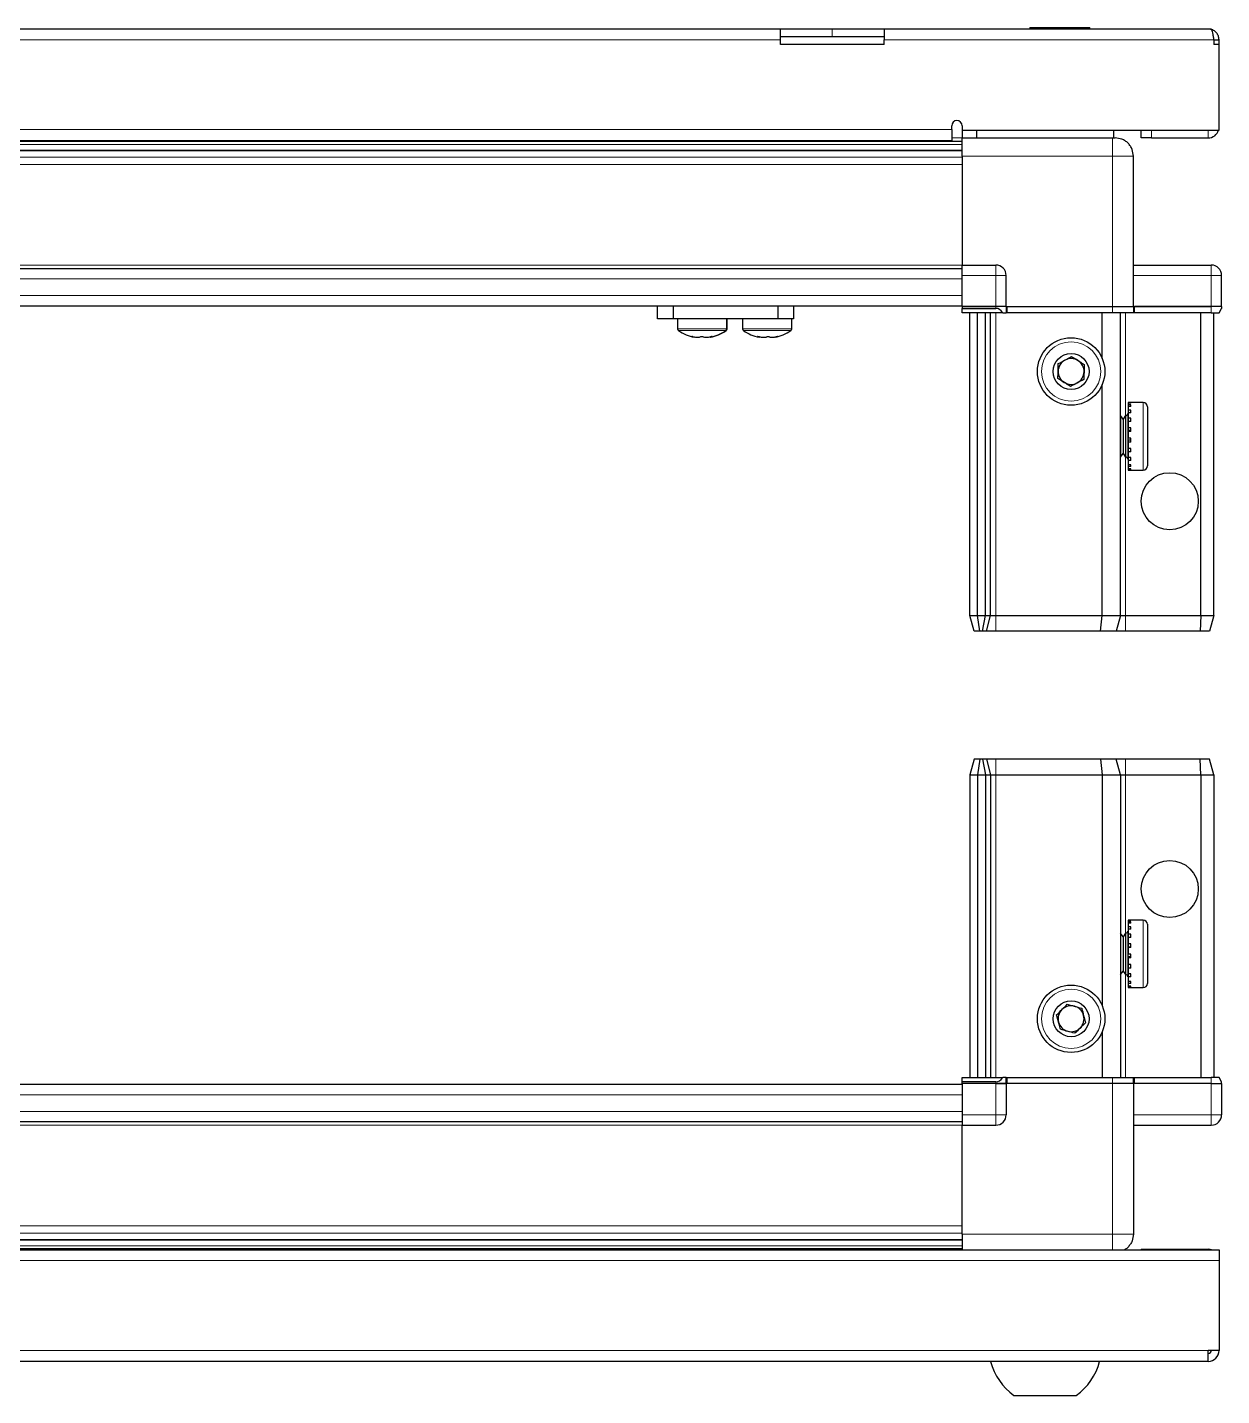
# Model space of a CAD drawing. Header units: millimetres. Extents: x 964 to 2561, y -309 to 1452.
# Drawn here: x 1258.1 to 1488.2, y -309.5 to -45.9 of the extents above; entities that cross this region are included whole.
import ezdxf

# ---------------------------------------------------------------- set-up
doc = ezdxf.new("R2010")
doc.units = ezdxf.units.MM

msp = doc.modelspace()

# ---------------------------------------------------------------- linework, layer by layer
at = {"color": 7, "linetype": 'Continuous', "lineweight": 25}
for p, q in [((1173.16, -46.15), (1403.16, -46.15)), ((1403.16, -48.25), (1403.16, -46.15)), ((1403.16, -46.15), (1413.16, -46.15)), ((1413.16, -46.15), (1423.16, -46.15)), ((1423.16, -46.15), (1486.06, -46.15)), ((1423.16, -46.15), (1423.16, -48.25)), ((1451.22, -45.85), (1451.22, -46.15)), ((1451.22, -45.85), (1461.7, -45.85)), ((1461.7, -45.85), (1462.79, -45.85)), ((1462.79, -46.15), (1462.79, -45.85)), ((1413.16, -47.65), (1403.16, -47.65)), ((1403.16, -49.15), (1403.16, -48.25)), ((1423.16, -49.15), (1403.16, -49.15)), ((1423.16, -47.65), (1413.16, -47.65)), ((1423.16, -49.15), (1423.16, -48.25)), ((1486.66, -48.25), (1486.66, -49.15)), ((1486.66, -48.25), (1487.66, -48.25)), ((1487.66, -49.15), (1486.66, -49.15)), ((1487.66, -49.15), (1487.66, -48.25)), ((1487.66, -65.65), (1487.66, -49.15)), ((1436.16, -65.55), (1436.16, -64.8)), ((1436.16, -65.55), (1436.16, -67.65)), ((1438.16, -64.8), (1438.16, -65.65)), ((1438.16, -65.65), (1487.66, -65.65)), ((1438.16, -65.65), (1438.16, -67.15)), ((1440.91, -65.65), (1440.91, -67.15)), ((1467.41, -67.15), (1467.41, -65.65)), ((1472.66, -67.15), (1472.66, -65.65)), ((1140.16, -67.65), (1436.16, -67.65)), ((1164.28, -67.8), (1412.03, -67.8)), ((1406.66, -67.65), (1406.66, -67.8)), ((1406.77, -67.65), (1406.77, -67.8)), ((1406.95, -67.65), (1406.95, -67.8)), ((1407.46, -67.65), (1407.46, -67.8)), ((1407.85, -67.65), (1407.85, -67.8)), ((1408.7, -67.65), (1408.7, -67.8)), ((1409.27, -67.65), (1409.27, -67.8)), ((1410.38, -67.65), (1410.38, -67.8)), ((1411.07, -67.65), (1411.07, -67.8)), ((1412.03, -67.8), (1412.34, -67.8)), ((1412.34, -67.65), (1412.34, -67.8)), ((1412.34, -67.8), (1412.34, -67.8)), ((1412.34, -67.8), (1413.07, -67.8)), ((1412.6, -67.65), (1412.6, -67.8)), ((1413.07, -67.65), (1413.07, -67.8)), ((1413.07, -67.8), (1414.37, -67.8)), ((1414.28, -67.8), (1438.16, -67.8)), ((1414.37, -67.65), (1414.37, -67.8)), ((1414.46, -67.65), (1414.46, -67.8)), ((1415.09, -67.65), (1415.09, -67.8)), ((1416.28, -67.65), (1416.28, -67.8)), ((1416.91, -67.65), (1416.91, -67.8)), ((1417.89, -67.65), (1417.89, -67.8)), ((1418.36, -67.65), (1418.36, -67.8)), ((1419.03, -67.65), (1419.03, -67.8)), ((1419.31, -67.65), (1419.31, -67.8)), ((1419.6, -67.65), (1419.6, -67.8)), ((1419.65, -67.65), (1419.65, -67.8)), ((1419.66, -67.8), (1419.66, -67.65)), ((1438.16, -67.15), (1467.16, -67.15)), ((1474.66, -67.15), (1472.66, -67.15)), ((1474.66, -67.15), (1485.56, -67.15)), ((1438.16, -69.6), (1138.16, -69.6)), ((1438.16, -69.63), (1138.16, -69.63)), ((1438.16, -70.65), (1438.16, -91.65)), ((1471.16, -99.65), (1471.16, -70.65)), ((1438.16, -91.65), (1444.66, -91.65)), ((1438.16, -93.65), (1438.16, -91.65)), ((1471.16, -91.65), (1486.16, -91.65)), ((1138.16, -92.3), (1438.16, -92.3)), ((1438.16, -99.65), (1438.16, -93.65)), ((1446.66, -99.65), (1446.66, -93.65)), ((1488.16, -99.65), (1488.16, -93.65)), ((1138.16, -99.5), (1438.16, -99.5)), ((1379.51, -102), (1379.51, -99.5)), ((1382.51, -99.5), (1382.51, -102)), ((1402.71, -102), (1402.71, -99.5)), ((1405.71, -99.5), (1405.71, -102)), ((1438.16, -99.65), (1444.66, -99.65)), ((1438.16, -99.65), (1438.16, -99.99)), ((1438.16, -99.65), (1438.16, -99.65)), ((1444.66, -99.65), (1438.16, -99.65)), ((1438.16, -100.85), (1438.16, -99.99)), ((1438.16, -99.99), (1438.16, -99.99)), ((1438.16, -99.99), (1444.66, -99.99)), ((1446.66, -99.65), (1444.66, -99.65)), ((1446.66, -99.65), (1446.66, -100.85)), ((1446.66, -99.65), (1446.86, -99.65)), ((1446.86, -99.65), (1467.16, -99.65)), ((1467.16, -99.65), (1471.16, -99.65)), ((1471.16, -99.65), (1471.16, -100.85)), ((1471.16, -99.65), (1471.36, -99.65)), ((1471.36, -99.65), (1486.16, -99.65)), ((1486.16, -99.65), (1471.36, -99.65)), ((1488.16, -99.65), (1486.16, -99.65)), ((1487.66, -100.85), (1488.16, -99.99)), ((1488.16, -99.65), (1488.16, -99.99)), ((1382.51, -102), (1379.51, -102)), ((1402.71, -102), (1382.51, -102)), ((1383.36, -102), (1383.36, -103.91)), ((1392.86, -103.91), (1392.86, -102)), ((1392.91, -103.91), (1392.91, -102)), ((1395.86, -102), (1395.86, -103.91)), ((1405.71, -102), (1402.71, -102)), ((1405.36, -103.91), (1405.36, -102)), ((1445.98, -100.85), (1438.16, -100.85)), ((1439.66, -159.15), (1439.66, -100.85)), ((1441.16, -159.15), (1441.16, -100.85)), ((1442.66, -159.15), (1442.66, -100.85)), ((1443.66, -159.15), (1443.66, -100.85)), ((1445.98, -100.85), (1446.66, -100.85)), ((1446.86, -100.85), (1446.66, -100.85)), ((1467.16, -100.85), (1446.86, -100.85)), ((1465.16, -109.65), (1465.16, -100.85)), ((1471.16, -100.85), (1467.16, -100.85)), ((1468.66, -159.15), (1468.66, -100.85)), ((1471.36, -100.85), (1471.16, -100.85)), ((1486.16, -100.85), (1471.36, -100.85)), ((1484.16, -159.15), (1484.16, -100.85)), ((1486.16, -100.85), (1487.66, -100.85)), ((1486.66, -159.15), (1486.66, -100.85)), ((1465.16, -159.15), (1465.16, -114.65)), ((1473.06, -118.15), (1470.16, -118.15)), ((1470.16, -118.15), (1470.16, -118.16)), ((1470.66, -118.16), (1470.16, -118.16)), ((1470.16, -118.16), (1470.16, -118.25)), ((1470.16, -118.25), (1470.16, -118.59)), ((1470.66, -118.25), (1470.16, -118.25)), ((1470.66, -118.59), (1470.16, -118.59)), ((1470.16, -118.59), (1470.16, -118.89)), ((1470.66, -118.25), (1470.66, -118.16)), ((1470.66, -118.89), (1470.66, -118.59)), ((1468.69, -120.65), (1468.66, -120.65)), ((1469.17, -121.35), (1468.69, -120.65)), ((1468.69, -120.65), (1468.69, -121.7)), ((1469.66, -120.65), (1469.17, -121.35)), ((1469.66, -120.65), (1469.66, -121.7)), ((1470.16, -120.25), (1470.06, -120.25)), ((1470.06, -120.25), (1470.06, -129.05)), ((1470.16, -118.89), (1470.16, -119.61)), ((1470.66, -118.89), (1470.16, -118.89)), ((1470.66, -119.61), (1470.16, -119.61)), ((1470.16, -119.61), (1470.16, -120.1)), ((1470.16, -120.1), (1470.16, -121.12)), ((1470.66, -120.1), (1470.16, -120.1)), ((1470.66, -121.12), (1470.16, -121.12)), ((1470.16, -121.12), (1470.16, -121.76)), ((1470.66, -120.1), (1470.66, -119.61)), ((1470.66, -121.76), (1470.66, -121.12)), ((1473.86, -118.95), (1473.86, -120.44)), ((1473.86, -120.44), (1473.86, -130.35)), ((1468.69, -121.7), (1468.69, -128.65)), ((1469.17, -121.35), (1469.17, -122.21)), ((1469.17, -122.21), (1469.17, -127.96)), ((1469.66, -121.7), (1469.66, -128.65)), ((1470.16, -121.76), (1470.16, -122.98)), ((1470.66, -121.76), (1470.16, -121.76)), ((1470.66, -122.98), (1470.16, -122.98)), ((1470.16, -122.98), (1470.16, -123.52)), ((1470.66, -123.52), (1470.16, -123.52)), ((1470.16, -123.7), (1470.16, -125)), ((1470.66, -123.7), (1470.16, -123.7)), ((1470.66, -123.7), (1470.66, -122.98)), ((1470.66, -125), (1470.16, -125)), ((1470.66, -125.39), (1470.16, -125.39)), ((1470.16, -125.39), (1470.16, -125.74)), ((1470.66, -125.74), (1470.16, -125.74)), ((1470.16, -125.74), (1470.16, -126.99)), ((1470.66, -125.74), (1470.66, -125)), ((1468.66, -128.65), (1468.69, -128.65)), ((1468.69, -128.65), (1469.17, -127.96)), ((1469.17, -127.96), (1469.66, -128.65)), ((1470.06, -129.05), (1470.16, -129.05)), ((1470.66, -126.99), (1470.16, -126.99)), ((1470.16, -126.99), (1470.16, -127.66)), ((1470.16, -127.66), (1470.16, -128.75)), ((1470.66, -127.66), (1470.16, -127.66)), ((1470.66, -128.75), (1470.16, -128.75)), ((1470.16, -128.75), (1470.16, -129.3)), ((1470.66, -127.66), (1470.66, -126.99)), ((1470.66, -129.3), (1470.66, -128.75)), ((1470.16, -129.3), (1470.16, -130.11)), ((1470.66, -129.3), (1470.16, -129.3)), ((1470.66, -130.11), (1470.16, -130.11)), ((1470.16, -130.11), (1470.16, -130.48)), ((1470.16, -130.48), (1470.16, -130.93)), ((1470.66, -130.48), (1470.16, -130.48)), ((1470.66, -130.93), (1470.16, -130.93)), ((1470.16, -130.93), (1470.16, -131.08)), ((1470.16, -131.08), (1470.16, -131.15)), ((1470.66, -131.08), (1470.16, -131.08)), ((1470.16, -131.15), (1473.06, -131.15)), ((1470.66, -130.48), (1470.66, -130.11)), ((1470.66, -131.08), (1470.66, -130.93)), ((1439.66, -159.15), (1441.16, -159.15)), ((1440.46, -162.15), (1439.66, -159.15)), ((1441.16, -159.15), (1442.66, -159.15)), ((1441.61, -162.15), (1441.16, -159.15)), ((1442.11, -162.15), (1442.66, -159.15)), ((1442.66, -159.15), (1443.66, -159.15)), ((1442.85, -162.15), (1443.66, -159.15)), ((1443.66, -159.15), (1444.66, -159.15)), ((1444.66, -159.15), (1465.16, -159.15)), ((1464.82, -162.15), (1465.16, -159.15)), ((1465.16, -159.15), (1468.66, -159.15)), ((1468.66, -159.15), (1467.85, -162.15)), ((1468.66, -159.15), (1469.66, -159.15)), ((1469.66, -159.15), (1484.16, -159.15)), ((1484.16, -159.15), (1484, -162.15)), ((1484.16, -159.15), (1486.66, -159.15)), ((1486.66, -159.15), (1485.85, -162.15)), ((1441.61, -162.15), (1440.46, -162.15)), ((1442.11, -162.15), (1441.61, -162.15)), ((1442.85, -162.15), (1442.11, -162.15)), ((1444.66, -162.15), (1442.85, -162.15)), ((1464.82, -162.15), (1444.66, -162.15)), ((1467.85, -162.15), (1464.82, -162.15)), ((1469.66, -162.15), (1467.85, -162.15)), ((1484, -162.15), (1469.66, -162.15)), ((1485.85, -162.15), (1484, -162.15)), ((1440.46, -186.85), (1439.66, -189.85)), ((1441.61, -186.85), (1440.46, -186.85)), ((1441.61, -186.85), (1441.16, -189.85)), ((1442.11, -186.85), (1441.61, -186.85)), ((1442.11, -186.85), (1442.66, -189.85)), ((1442.85, -186.85), (1442.11, -186.85)), ((1442.85, -186.85), (1443.66, -189.85)), ((1444.66, -186.85), (1442.85, -186.85)), ((1464.82, -186.85), (1444.66, -186.85)), ((1464.82, -186.85), (1465.16, -189.85)), ((1467.85, -186.85), (1464.82, -186.85)), ((1468.66, -189.85), (1467.85, -186.85)), ((1469.66, -186.85), (1467.85, -186.85)), ((1484, -186.85), (1469.66, -186.85)), ((1484.16, -189.85), (1484, -186.85)), ((1485.85, -186.85), (1484, -186.85)), ((1486.66, -189.85), (1485.85, -186.85)), ((1439.66, -189.85), (1441.16, -189.85)), ((1439.66, -189.85), (1439.66, -248.15)), ((1441.16, -189.85), (1442.66, -189.85)), ((1441.16, -189.85), (1441.16, -248.15)), ((1442.66, -189.85), (1442.66, -248.15)), ((1442.66, -189.85), (1443.66, -189.85)), ((1443.66, -189.85), (1443.66, -248.15)), ((1443.66, -189.85), (1444.66, -189.85)), ((1444.66, -189.85), (1465.16, -189.85)), ((1465.16, -189.85), (1465.16, -234.35)), ((1465.16, -189.85), (1468.66, -189.85)), ((1468.66, -189.85), (1468.66, -248.15)), ((1468.66, -189.85), (1469.66, -189.85)), ((1469.66, -189.85), (1484.16, -189.85)), ((1484.16, -189.85), (1484.16, -248.15)), ((1484.16, -189.85), (1486.66, -189.85)), ((1486.66, -189.85), (1486.66, -248.15)), ((1473.06, -217.85), (1470.16, -217.85)), ((1470.66, -217.85), (1470.16, -217.85)), ((1470.16, -217.85), (1470.16, -217.9)), ((1470.16, -217.9), (1470.16, -218.19)), ((1470.66, -217.9), (1470.16, -217.9)), ((1470.66, -218.19), (1470.16, -218.19)), ((1470.16, -218.19), (1470.16, -218.46)), ((1470.66, -218.46), (1470.16, -218.46)), ((1470.16, -218.46), (1470.16, -219.13)), ((1470.66, -217.9), (1470.66, -217.85)), ((1470.66, -218.46), (1470.66, -218.19)), ((1473.86, -218.65), (1473.86, -230.05)), ((1468.69, -220.35), (1468.66, -220.35)), ((1469.17, -221.05), (1468.69, -220.35)), ((1468.69, -220.35), (1468.69, -228.35)), ((1469.66, -220.35), (1469.17, -221.05)), ((1469.17, -221.05), (1469.17, -227.66)), ((1469.66, -220.35), (1469.66, -228.35)), ((1470.16, -219.95), (1470.06, -219.95)), ((1470.06, -219.95), (1470.06, -228.75)), ((1470.66, -219.13), (1470.16, -219.13)), ((1470.16, -219.13), (1470.16, -219.6)), ((1470.16, -219.6), (1470.16, -220.57)), ((1470.66, -219.6), (1470.16, -219.6)), ((1470.66, -220.57), (1470.16, -220.57)), ((1470.16, -220.57), (1470.16, -221.2)), ((1470.16, -221.2), (1470.16, -222.39)), ((1470.66, -221.2), (1470.16, -221.2)), ((1470.66, -219.6), (1470.66, -219.13)), ((1470.66, -221.2), (1470.66, -220.57)), ((1470.66, -222.39), (1470.16, -222.39)), ((1470.16, -222.39), (1470.16, -223.03)), ((1470.66, -223.03), (1470.16, -223.03)), ((1470.16, -223.11), (1470.16, -224.4)), ((1470.66, -223.11), (1470.16, -223.11)), ((1470.66, -223.11), (1470.66, -222.39)), ((1470.66, -224.4), (1470.16, -224.4)), ((1470.66, -224.89), (1470.16, -224.89)), ((1470.16, -224.89), (1470.16, -225.14)), ((1470.16, -225.14), (1470.16, -226.41)), ((1470.66, -225.14), (1470.16, -225.14)), ((1470.66, -226.41), (1470.16, -226.41)), ((1470.16, -226.41), (1470.16, -227.1)), ((1470.66, -225.14), (1470.66, -224.4)), ((1470.66, -227.1), (1470.66, -226.41)), ((1468.66, -228.35), (1468.69, -228.35)), ((1468.69, -228.35), (1469.17, -227.66)), ((1469.17, -227.66), (1469.66, -228.35)), ((1470.06, -228.75), (1470.16, -228.75)), ((1470.16, -227.1), (1470.16, -228.22)), ((1470.66, -227.1), (1470.16, -227.1)), ((1470.66, -228.22), (1470.16, -228.22)), ((1470.16, -228.22), (1470.16, -228.78)), ((1470.16, -228.78), (1470.16, -229.64)), ((1470.66, -228.78), (1470.16, -228.78)), ((1470.66, -228.78), (1470.66, -228.22)), ((1470.66, -229.64), (1470.16, -229.64)), ((1470.16, -229.64), (1470.16, -230.04)), ((1470.16, -230.04), (1470.16, -230.55)), ((1470.66, -230.04), (1470.16, -230.04)), ((1470.66, -230.55), (1470.16, -230.55)), ((1470.16, -230.55), (1470.16, -230.73)), ((1470.16, -230.73), (1470.16, -230.85)), ((1470.66, -230.73), (1470.16, -230.73)), ((1470.16, -230.85), (1473.06, -230.85)), ((1470.66, -230.04), (1470.66, -229.64)), ((1470.66, -230.73), (1470.66, -230.55)), ((1465.16, -239.35), (1465.16, -248.15)), ((1438.16, -249.5), (1138.16, -249.5)), ((1438.16, -249.02), (1438.16, -248.15)), ((1438.16, -248.15), (1445.98, -248.15)), ((1444.66, -249.02), (1438.16, -249.02)), ((1438.16, -249.35), (1438.16, -249.02)), ((1444.66, -249.35), (1438.16, -249.35)), ((1438.16, -249.35), (1438.16, -255.35)), ((1444.66, -249.35), (1446.66, -249.35)), ((1446.66, -249.35), (1444.66, -249.35)), ((1446.66, -248.15), (1445.98, -248.15)), ((1446.66, -249.35), (1446.66, -248.15)), ((1446.66, -248.15), (1446.86, -248.15)), ((1446.86, -249.35), (1446.66, -249.35)), ((1446.66, -249.35), (1446.66, -255.35)), ((1446.86, -248.15), (1467.16, -248.15)), ((1467.16, -249.35), (1446.86, -249.35)), ((1467.16, -248.15), (1471.16, -248.15)), ((1471.16, -249.35), (1467.16, -249.35)), ((1471.16, -249.35), (1471.16, -248.15)), ((1471.16, -248.15), (1471.36, -248.15)), ((1471.36, -249.35), (1471.16, -249.35)), ((1471.16, -249.35), (1471.16, -278.35)), ((1471.36, -248.15), (1486.16, -248.15)), ((1486.16, -249.35), (1471.36, -249.35)), ((1487.66, -248.15), (1486.16, -248.15)), ((1486.16, -249.35), (1488.16, -249.35)), ((1488.16, -249.02), (1487.66, -248.15)), ((1488.16, -249.02), (1487.66, -248.15)), ((1488.16, -249.35), (1488.16, -249.02)), ((1488.16, -249.35), (1488.16, -249.02)), ((1488.16, -249.35), (1488.16, -249.35)), ((1488.16, -249.35), (1488.16, -255.35)), ((1438.16, -255.35), (1438.16, -257.35)), ((1438.16, -256.7), (1138.16, -256.7)), ((1438.16, -257.35), (1444.66, -257.35)), ((1438.16, -278.35), (1438.16, -257.35)), ((1471.16, -257.35), (1486.16, -257.35)), ((1138.16, -279.38), (1438.16, -279.38)), ((1138.16, -279.41), (1438.16, -279.41)), ((1088.66, -281.35), (1487.66, -281.35)), ((1412.03, -281.2), (1164.28, -281.2)), ((1406.66, -281.35), (1406.66, -281.2)), ((1406.83, -281.35), (1406.83, -281.2)), ((1407.04, -281.35), (1407.04, -281.2)), ((1407.6, -281.35), (1407.6, -281.2)), ((1408.02, -281.35), (1408.02, -281.2)), ((1408.91, -281.35), (1408.91, -281.2)), ((1409.5, -281.35), (1409.5, -281.2)), ((1410.64, -281.35), (1410.64, -281.2)), ((1411.34, -281.35), (1411.34, -281.2)), ((1412.62, -281.2), (1412.03, -281.2)), ((1412.62, -281.35), (1412.62, -281.2)), ((1412.63, -281.2), (1412.62, -281.2)), ((1413.35, -281.2), (1412.63, -281.2)), ((1412.79, -281.35), (1412.79, -281.2)), ((1413.29, -281.35), (1413.29, -281.2)), ((1413.36, -281.2), (1413.35, -281.2)), ((1413.36, -281.35), (1413.36, -281.2)), ((1414.38, -281.2), (1413.36, -281.2)), ((1438.16, -281.2), (1414.28, -281.2)), ((1414.65, -281.35), (1414.65, -281.2)), ((1415.36, -281.35), (1415.36, -281.2)), ((1416.53, -281.35), (1416.53, -281.2)), ((1417.14, -281.35), (1417.14, -281.2)), ((1418.08, -281.35), (1418.08, -281.2)), ((1418.53, -281.35), (1418.53, -281.2)), ((1419.15, -281.35), (1419.15, -281.2)), ((1419.4, -281.35), (1419.4, -281.2)), ((1419.63, -281.35), (1419.63, -281.2)), ((1419.65, -281.35), (1419.65, -281.2)), ((1472.66, -281.25), (1472.66, -281.35)), ((1472.66, -281.25), (1485.56, -281.25)), ((1487.66, -281.35), (1487.66, -283.45)), ((1487.66, -283.45), (1487.66, -300.75)), ((1485.56, -302.85), (1090.76, -302.85)), ((1487.66, -300.75), (1485.56, -300.75)), ((1485.56, -302.85), (1485.56, -300.75)), ((1448.16, -309.45), (1460.16, -309.45))]:
    msp.add_line(p, q, dxfattribs=at)
at = {"color": 8, "linetype": 'Continuous', "lineweight": 18}
for p, q in [((1413.16, -46.15), (1413.16, -47.65)), ((1403.16, -48.25), (1173.16, -48.25)), ((1486.66, -48.25), (1423.16, -48.25)), ((1140.16, -65.55), (1436.16, -65.55)), ((1474.66, -65.65), (1474.66, -67.15)), ((1485.56, -65.65), (1485.56, -67.15)), ((1438.16, -68.39), (1138.16, -68.39)), ((1436.16, -67.15), (1438.16, -67.15)), ((1138.16, -70.84), (1438.16, -70.84)), ((1467.16, -70.65), (1438.16, -70.65)), ((1467.16, -99.65), (1467.16, -70.65)), ((1438.16, -72.25), (1138.16, -72.25)), ((1138.16, -91.65), (1438.16, -91.65)), ((1444.66, -93.65), (1444.66, -91.65)), ((1486.16, -91.65), (1486.16, -93.65)), ((1138.16, -94.3), (1438.16, -94.3)), ((1444.66, -93.65), (1438.16, -93.65)), ((1444.66, -99.65), (1444.66, -93.65)), ((1446.66, -93.65), (1444.66, -93.65)), ((1486.16, -93.65), (1471.16, -93.65)), ((1486.16, -99.65), (1486.16, -93.65)), ((1488.16, -93.65), (1486.16, -93.65)), ((1138.16, -97.5), (1438.16, -97.5)), ((1438.16, -99.65), (1438.16, -99.99)), ((1444.66, -99.65), (1444.66, -99.99)), ((1446.86, -99.65), (1446.86, -100.85)), ((1467.16, -99.65), (1467.16, -100.85)), ((1471.36, -99.65), (1471.36, -100.85)), ((1486.16, -99.65), (1486.16, -100.85)), ((1444.66, -159.15), (1444.66, -100.85)), ((1469.66, -120.65), (1469.66, -100.85)), ((1385.57, -103.91), (1383.36, -103.91)), ((1385.67, -104.28), (1383.55, -104.28)), ((1392.86, -103.91), (1385.57, -103.91)), ((1392.66, -104.28), (1385.67, -104.28)), ((1392.71, -104.28), (1392.66, -104.28)), ((1392.91, -103.91), (1392.86, -103.91)), ((1403.36, -103.91), (1395.86, -103.91)), ((1403.25, -104.28), (1396.05, -104.28)), ((1405.16, -104.28), (1403.25, -104.28)), ((1405.36, -103.91), (1403.36, -103.91)), ((1473.06, -118.15), (1473.06, -119.85)), ((1473.06, -119.85), (1473.06, -131.15)), ((1469.66, -159.15), (1469.66, -128.65)), ((1444.66, -162.15), (1444.66, -159.15)), ((1469.66, -159.15), (1469.66, -162.15)), ((1444.66, -186.85), (1444.66, -189.85)), ((1469.66, -189.85), (1469.66, -186.85)), ((1444.66, -189.85), (1444.66, -248.15)), ((1469.66, -189.85), (1469.66, -220.35)), ((1473.06, -217.85), (1473.06, -230.85)), ((1469.66, -228.35), (1469.66, -248.15)), ((1444.66, -249.35), (1444.66, -249.02)), ((1444.66, -249.35), (1444.66, -255.35)), ((1446.86, -248.15), (1446.86, -249.35)), ((1467.16, -249.35), (1467.16, -248.15)), ((1467.16, -249.35), (1467.16, -278.35)), ((1471.36, -248.15), (1471.36, -249.35)), ((1486.16, -249.35), (1486.16, -248.15)), ((1486.16, -249.35), (1486.16, -255.35)), ((1438.16, -251.5), (1138.16, -251.5)), ((1438.16, -254.7), (1138.16, -254.7)), ((1444.66, -255.35), (1438.16, -255.35)), ((1446.66, -255.35), (1444.66, -255.35)), ((1444.66, -255.35), (1444.66, -257.35)), ((1486.16, -255.35), (1471.16, -255.35)), ((1488.16, -255.35), (1486.16, -255.35)), ((1486.16, -257.35), (1486.16, -255.35)), ((1438.16, -257.35), (1138.16, -257.35)), ((1138.16, -276.76), (1438.16, -276.76)), ((1438.16, -278.17), (1138.16, -278.17)), ((1467.16, -278.35), (1438.16, -278.35)), ((1138.16, -280.62), (1438.16, -280.62)), ((1485.56, -281.35), (1485.56, -281.25)), ((1487.66, -283.45), (1088.66, -283.45)), ((1485.56, -300.75), (1090.76, -300.75))]:
    msp.add_line(p, q, dxfattribs=at)
at = {"color": 7, "linetype": 'Continuous', "lineweight": 25, "flags": 128}
msp.add_lwpolyline([(1486.2, -281.35), (1485.96, -281.29), (1485.56, -281.25)], dxfattribs=at)
at = {"color": 7, "linetype": 'Continuous', "lineweight": 25}
for centre, radius in [((1459.16, -112.15), 6.5), ((1459.16, -112.15), 3.46), ((1478.16, -137.15), 5.5), ((1478.16, -211.85), 5.5), ((1459.16, -236.85), 6.5), ((1459.16, -236.85), 3.46)]:
    msp.add_circle(centre, radius, dxfattribs=at)
at = {"color": 8, "linetype": 'Continuous', "lineweight": 18}
for centre in [(1459.16, -112.15), (1459.16, -236.85)]:
    msp.add_circle(centre, 5.7, dxfattribs=at)
at = {"color": 7, "linetype": 'Continuous', "lineweight": 25}
for centre, radius, start, end in [((1437.16, -64.8), 1, 0, 180), ((1485.56, -65.05), 2.1, 270, 343.3985), ((1444.66, -93.65), 2, 0, 90), ((1486.16, -93.65), 2, 0, 90), ((1383.81, -103.91), 0.45, 180, 235.2821), ((1388.11, -97.7), 8, 235.2821, 259.054), ((1388.11, -97.7), 8, 280.846, 304.7179), ((1388.16, -97.7), 8, 280.9211, 304.7179), ((1392.41, -103.91), 0.45, 304.7179, 0), ((1392.46, -103.91), 0.45, 304.7179, 0), ((1396.31, -103.91), 0.45, 180, 235.2821), ((1400.61, -97.7), 8, 235.2821, 258.923), ((1400.61, -97.7), 8, 280.9392, 304.7179), ((1404.91, -103.91), 0.45, 304.7179, 0), ((1459.16, -112.15), 2.5, 118.295, 178.295), ((1459.16, -112.15), 2.5, 58.295, 118.295), ((1459.16, -112.15), 2.5, 358.295, 58.295), ((1459.16, -112.15), 2.5, 178.295, 238.295), ((1459.16, -112.15), 2.5, 298.295, 358.295), ((1459.16, -112.15), 2.5, 238.295, 298.295), ((1473.06, -118.95), 0.8, 360, 90), ((1469.66, -120.25), 0.4, 270, 0), ((1469.66, -129.05), 0.4, 360, 90), ((1473.06, -130.35), 0.8, 270, 0), ((1473.06, -218.65), 0.8, 360, 90), ((1469.66, -219.95), 0.4, 270, 0), ((1469.66, -228.75), 0.4, 360, 90), ((1473.06, -230.05), 0.8, 270, 0), ((1459.16, -236.85), 2.5, 74.6767, 134.6767), ((1459.16, -236.85), 2.5, 14.6767, 74.6767), ((1459.16, -236.85), 2.5, 134.6767, 194.6767), ((1459.16, -236.85), 2.5, 314.6767, 14.6767), ((1459.16, -236.85), 2.5, 194.6767, 254.6767), ((1459.16, -236.85), 2.5, 254.6767, 314.6767), ((1444.66, -255.35), 2, 270, 0), ((1486.16, -255.35), 2, 270, 0), ((1455.18, -299.83), 11.91, 194.7004, 233.8734), ((1453.13, -299.83), 11.91, 306.1266, 345.2996), ((1485.56, -300.75), 2.1, 270, 0), ((1485.56, -300.75), 0.6, 270, 0)]:
    msp.add_arc(centre, radius, start, end, dxfattribs=at)
for centre, start_param, end_param in [((1444.66, -103.45), 5.560451, 6.283185), ((1444.66, -245.56), 3.141593, 3.864327)]:
    msp.add_ellipse(centre, major_axis=(0, 3.46), ratio=0.57735, start_param=start_param, end_param=end_param, dxfattribs=at)
for points, knots in [([(1487.66, -48.25), (1487.63, -48), (1487.58, -47.51), (1487.18, -46.87), (1486.63, -46.39), (1486.16, -46.26), (1485.93, -46.19)], [0, 0, 0, 0, 0.260161, 0.506776, 0.753388, 1, 1, 1, 1]), ([(1486.06, -46.15), (1486.1, -46.18), (1486.19, -46.23), (1486.32, -46.63), (1486.46, -47.18), (1486.57, -47.76), (1486.63, -48.13), (1486.66, -48.25)], [0, 0, 0, 0, 0.230255, 0.448522, 0.666786, 0.88505, 1, 1, 1, 1]), ([(1438.16, -70.65), (1438.16, -70.26), (1438.16, -69.47), (1438.16, -68.43), (1438.16, -67.63), (1438.16, -67.21), (1438.16, -67.17), (1438.16, -67.15)], [0, 0, 0, 0, 0.214694, 0.429388, 0.644082, 0.858775, 1, 1, 1, 1]), ([(1467.16, -67.15), (1467.22, -67.15), (1467.35, -67.15), (1467.52, -67.15), (1467.63, -67.15), (1467.65, -67.15), (1467.66, -67.15)], [0, 0, 0, 0, 0.249394, 0.500333, 0.750167, 1, 1, 1, 1]), ([(1471.16, -70.65), (1471.11, -70.21), (1471.04, -69.54), (1470.6, -68.72), (1470.15, -68.16), (1469.59, -67.71), (1468.77, -67.27), (1468.1, -67.2), (1467.66, -67.15)], [0, 0, 0, 0, 0.239457, 0.368361, 0.5, 0.631639, 0.760543, 1, 1, 1, 1]), ([(1386.59, -105.56), (1386.58, -105.56), (1386.54, -105.55), (1386.34, -105.49), (1386.17, -105.42), (1386.12, -105.4), (1386.1, -105.38), (1386.11, -105.38), (1386.12, -105.38), (1386.13, -105.38), (1386.18, -105.39), (1386.41, -105.45), (1386.74, -105.51), (1387.12, -105.56), (1387.4, -105.57), (1387.66, -105.53), (1387.8, -105.46), (1387.92, -105.4), (1387.98, -105.39), (1388, -105.38), (1388.02, -105.38), (1388.04, -105.38), (1388.09, -105.39), (1388.21, -105.44), (1388.37, -105.51), (1388.62, -105.56), (1388.97, -105.56), (1389.35, -105.52), (1389.68, -105.45), (1389.9, -105.4), (1389.98, -105.38), (1390, -105.38), (1390.01, -105.38), (1390.02, -105.39), (1390, -105.4), (1389.84, -105.48), (1389.6, -105.56), (1389.61, -105.56), (1389.61, -105.56)], [0, 0, 0, 0, 0.024519, 0.105974, 0.133842, 0.147819, 0.153553, 0.156403, 0.15928, 0.16178, 0.166477, 0.181648, 0.254111, 0.300998, 0.335579, 0.379192, 0.462021, 0.482676, 0.486455, 0.490271, 0.492817, 0.495357, 0.499784, 0.513427, 0.576955, 0.640973, 0.679017, 0.731371, 0.789083, 0.818039, 0.821666, 0.824546, 0.82745, 0.830805, 0.837158, 0.863854, 0.969866, 1, 1, 1, 1]), ([(1399.07, -105.56), (1399.09, -105.56), (1399.13, -105.57), (1399.08, -105.55), (1398.96, -105.5), (1398.85, -105.45), (1398.8, -105.42), (1398.77, -105.4), (1398.76, -105.39), (1398.76, -105.38), (1398.77, -105.38), (1398.77, -105.38), (1398.77, -105.38)], [0, 0, 0, 0, 0.117513, 0.319182, 0.655587, 0.780657, 0.858887, 0.909792, 0.960055, 0.979586, 0.994792, 1, 1, 1, 1]), ([(1398.77, -105.38), (1398.78, -105.38), (1398.79, -105.38), (1398.83, -105.39), (1398.99, -105.42), (1399.27, -105.49), (1399.63, -105.55), (1399.96, -105.57), (1400.29, -105.55), (1400.49, -105.49), (1400.66, -105.42), (1400.73, -105.4), (1400.78, -105.38), (1400.81, -105.38), (1400.83, -105.38), (1400.85, -105.38), (1400.89, -105.39), (1401, -105.45), (1401.11, -105.51), (1401.31, -105.56), (1401.55, -105.57), (1401.94, -105.53), (1402.3, -105.46), (1402.56, -105.4), (1402.62, -105.39), (1402.64, -105.38), (1402.65, -105.38), (1402.66, -105.38), (1402.65, -105.39), (1402.55, -105.44), (1402.33, -105.51), (1402.11, -105.56), (1402.11, -105.56), (1402.11, -105.56)], [0, 0, 0, 0, 0.0033506, 0.0080628, 0.021119, 0.0794763, 0.1490118, 0.1929925, 0.2373326, 0.3338878, 0.3669223, 0.3834897, 0.3902874, 0.3936653, 0.3970754, 0.4000395, 0.4056074, 0.423591, 0.5094867, 0.5650663, 0.606058, 0.6577556, 0.7559406, 0.7804241, 0.7849037, 0.7894268, 0.7924448, 0.7954558, 0.8007042, 0.816876, 0.8921804, 0.9680663, 1, 1, 1, 1]), ([(1456.61, -113.52), (1456.63, -113.01), (1456.66, -112.04), (1456.69, -111.08), (1456.7, -110.64)], [0, 0, 0, 0, 0.534686, 1, 1, 1, 1]), ([(1456.7, -110.64), (1457.15, -110.39), (1458, -109.94), (1458.85, -109.48), (1459.24, -109.27)], [0, 0, 0, 0, 0.5346859, 1, 1, 1, 1]), ([(1459.24, -109.27), (1459.35, -109.33), (1459.86, -109.65), (1460.7, -110.17), (1461.4, -110.61), (1461.7, -110.79)], [0, 0, 0, 0, 0.133125, 0.637099, 1, 1, 1, 1]), ([(1461.7, -110.79), (1461.68, -111.3), (1461.65, -112.27), (1461.62, -113.23), (1461.61, -113.67)], [0, 0, 0, 0, 0.534686, 1, 1, 1, 1]), ([(1459.07, -115.04), (1458.78, -114.86), (1458.08, -114.43), (1457.23, -113.9), (1456.72, -113.59), (1456.61, -113.52)], [0, 0, 0, 0, 0.362901, 0.866875, 1, 1, 1, 1]), ([(1461.61, -113.67), (1461.16, -113.92), (1460.31, -114.37), (1459.46, -114.83), (1459.07, -115.04)], [0, 0, 0, 0, 0.534686, 1, 1, 1, 1]), ([(1456.37, -236.09), (1456.74, -235.73), (1457.42, -235.05), (1458.11, -234.38), (1458.42, -234.06)], [0, 0, 0, 0, 0.534686, 1, 1, 1, 1]), ([(1458.42, -234.06), (1458.92, -234.2), (1459.85, -234.45), (1460.78, -234.71), (1461.21, -234.82)], [0, 0, 0, 0, 0.534686, 1, 1, 1, 1]), ([(1457.1, -238.88), (1457.01, -238.55), (1456.81, -237.75), (1456.55, -236.79), (1456.4, -236.21), (1456.37, -236.09)], [0, 0, 0, 0, 0.362901, 0.866875, 1, 1, 1, 1]), ([(1461.21, -234.82), (1461.24, -234.95), (1461.39, -235.52), (1461.64, -236.49), (1461.85, -237.28), (1461.94, -237.62)], [0, 0, 0, 0, 0.133125, 0.637099, 1, 1, 1, 1]), ([(1459.89, -239.65), (1459.39, -239.51), (1458.46, -239.26), (1457.53, -239), (1457.1, -238.88)], [0, 0, 0, 0, 0.534686, 1, 1, 1, 1]), ([(1461.94, -237.62), (1461.57, -237.98), (1460.89, -238.66), (1460.2, -239.33), (1459.89, -239.65)], [0, 0, 0, 0, 0.534686, 1, 1, 1, 1]), ([(1438.16, -278.35), (1438.16, -278.75), (1438.16, -279.54), (1438.16, -280.56), (1438.16, -281.19), (1438.16, -281.34), (1438.16, -281.35)], [0, 0, 0, 0, 0.32552, 0.65104, 0.97656, 1, 1, 1, 1]), ([(1471.16, -278.35), (1471.11, -278.79), (1471.04, -279.47), (1470.6, -280.29), (1470.14, -280.84), (1469.74, -281.2), (1469.48, -281.33), (1469.43, -281.35)], [0, 0, 0, 0, 0.363018, 0.558438, 0.758004, 0.95757, 1, 1, 1, 1])]:
    msp.add_open_spline(points, degree=3, knots=knots, dxfattribs=at)
at = {"color": 8, "linetype": 'Continuous', "lineweight": 18}
for points, knots in [([(1467.16, -70.65), (1467.16, -70.21), (1467.16, -69.54), (1467.16, -68.72), (1467.16, -68.16), (1467.16, -67.71), (1467.16, -67.27), (1467.16, -67.2), (1467.16, -67.15)], [0, 0, 0, 0, 0.239457, 0.368361, 0.5, 0.631639, 0.760543, 1, 1, 1, 1]), ([(1467.16, -278.35), (1467.16, -278.79), (1467.16, -279.47), (1467.16, -280.29), (1467.16, -280.84), (1467.16, -281.2), (1467.16, -281.33), (1467.16, -281.35)], [0, 0, 0, 0, 0.363018, 0.558438, 0.758004, 0.95757, 1, 1, 1, 1])]:
    msp.add_open_spline(points, degree=3, knots=knots, dxfattribs=at)
for points in [[(1471.16, -70.65), (1471.09, -70.65), (1470.97, -70.65), (1470.05, -70.65), (1468.73, -70.65), (1467.68, -70.65), (1467.16, -70.65)], [(1471.16, -278.35), (1471.09, -278.35), (1470.97, -278.35), (1470.05, -278.35), (1468.73, -278.35), (1467.68, -278.35), (1467.16, -278.35)]]:
    msp.add_open_spline(points, degree=3, dxfattribs=at)

doc.saveas('drawing.dxf')
